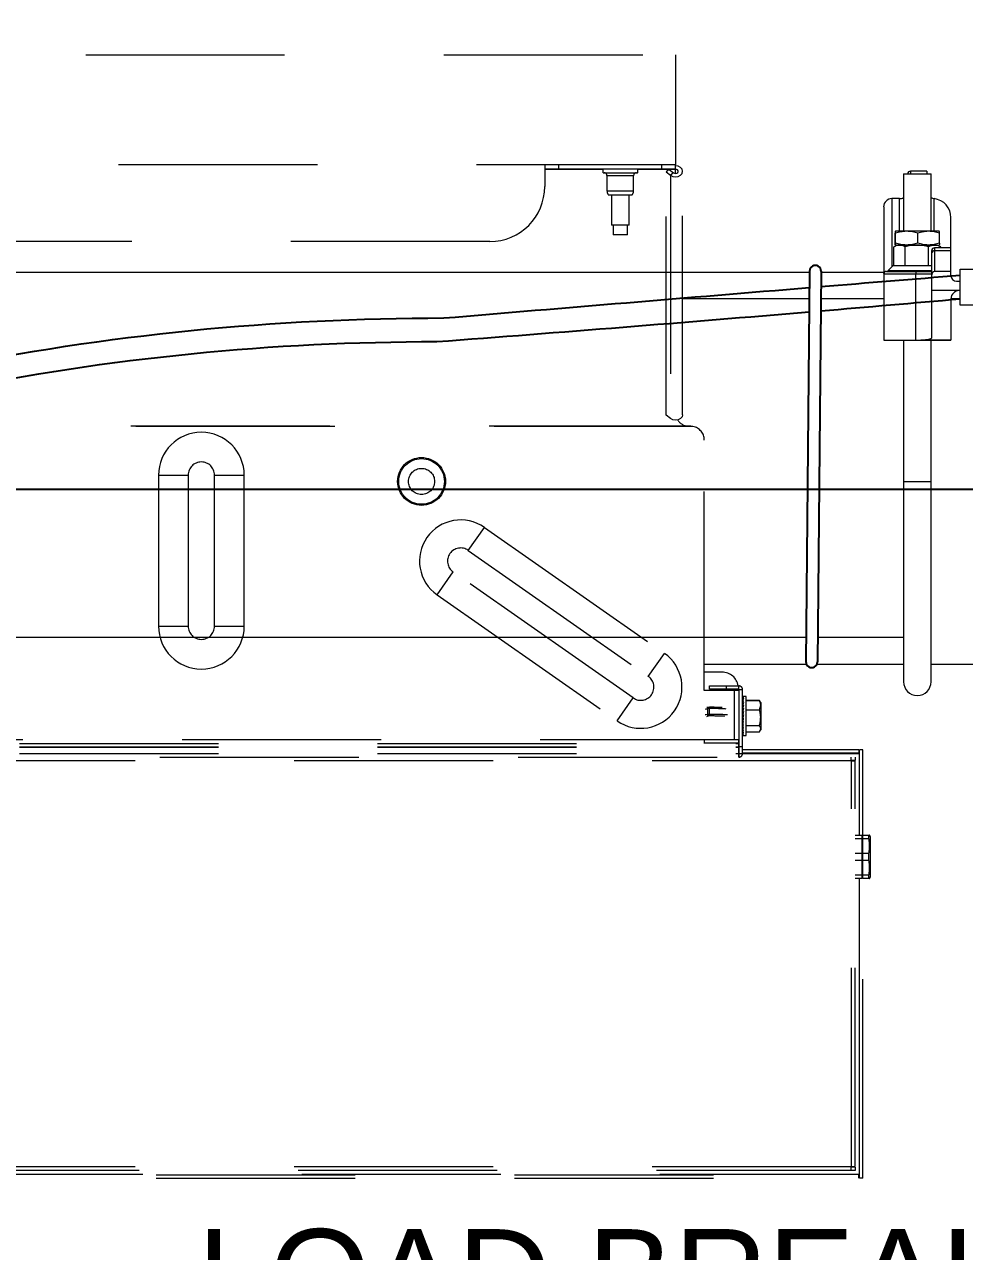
# Model space of a CAD drawing. Header units: feet. Extents: x -17 to 453, y -41 to 31.
# Drawn here: x 61.306 to 61.897, y 5.805 to 6.576 of the extents above; entities that cross this region are included whole.
import ezdxf
from ezdxf import colors
from ezdxf.entities.mleader import LeaderData, LeaderLine
from ezdxf.enums import TextEntityAlignment as Align
from ezdxf.math import Vec2, Vec3

# ---------------------------------------------------------------- set-up
doc = ezdxf.new("R2018")
doc.units = ezdxf.units.FT
doc.header["$MEASUREMENT"] = 0
doc.linetypes.add('DASHED2', pattern=[0.375, 0.25, -0.125])
for name, color, linetype in [('E-DETL', 1, 'Continuous'), ('G-ANNO-TEXT', 1, 'Continuous'), ('S-STEL-ANGL', 3, 'Continuous'), ('S-TRACKER TABLE', 252, 'Continuous'), ('STRINGS', 30, 'Continuous')]:
    doc.layers.add(name, color=color, linetype=linetype)
doc.styles.add('NEI-A', font='arial.ttf')
doc.styles.get("Standard").update_dxf_attribs({"font": 'arial.ttf'})

# ---------------------------------------------------------------- blocks, each defined once
blk = doc.blocks.new('DETAIL_TITLE')
at = {"style": 'NEI-A', "flags": 8}
blk.add_attdef('#', text='', height=0.2, dxfattribs=at).set_placement((0.5922, -0.5109), align=Align.MIDDLE_CENTER)
at = {"lineweight": 30, "style": '', "flags": 104}
blk.add_attdef('DETAIL_TITLE', text='', height=0.2, dxfattribs=at).set_placement((0.9099, -0.52514), align=Align.BOTTOM_LEFT)
at = {"style": 'NEI-A'}
for tag, p in [('SCALE:', (0.93865, -0.73792)), ('1"_=_', (1.5474, -0.73792))]:
    blk.add_attdef(tag, text='', height=0.1, dxfattribs=at).set_placement(p, align=Align.BOTTOM_LEFT)

msp = doc.modelspace()

# ---------------------------------------------------------------- linework, layer by layer
at = {"layer": 'E-DETL', "color": 10, "linetype": 'Continuous', "lineweight": 0}
msp.add_lwpolyline([(61.89406, 6.42274), (61.94368, 6.42274), (61.94368, 6.40007), (61.89406, 6.40007)], close=True, dxfattribs=at)
at = {"layer": 'S-STEL-ANGL', "flags": 128}
for points in [[(61.79946, 6.42159), (61.79718, 6.17577)], [(61.80674, 6.42153), (61.80447, 6.1757)]]:
    msp.add_lwpolyline(points, dxfattribs=at)
at = {"layer": 'S-STEL-ANGL'}
for centre, start, end in [((61.8031, 6.42145), 357.76861, 181.17011), ((61.80083, 6.17585), 177.76861, 1.17011)]:
    msp.add_arc(centre, 0.00364, start, end, dxfattribs=at)
at = {"layer": 'S-TRACKER TABLE', "linetype": 'DASHED2', "lineweight": 15, "ltscale": 0.5}
for p, q in [((61.11971, 6.5574), (61.71521, 6.5574)), ((61.71521, 6.5574), (61.71521, 6.48836)), ((61.71526, 6.48836), (61.1195, 6.48836)), ((61.63314, 6.48836), (61.63314, 6.47462)), ((61.64177, 6.48836), (61.64177, 6.4856)), ((61.70663, 6.4856), (61.70663, 6.48836)), ((61.71526, 6.4829), (61.71526, 6.48836)), ((61.71526, 6.4856), (61.63314, 6.4856)), ((61.63314, 6.48555), (61.66972, 6.48555)), ((61.66973, 6.48336), (61.69148, 6.48336)), ((61.67222, 6.48163), (61.67222, 6.47203)), ((61.67222, 6.48163), (61.68899, 6.48163)), ((61.68899, 6.47203), (61.68899, 6.48163)), ((61.69149, 6.48555), (61.71526, 6.48555)), ((61.71134, 6.48536), (61.70939, 6.48387)), ((61.70939, 6.48387), (61.71209, 6.4818)), ((61.70939, 6.33085), (61.70939, 6.48387)), ((61.71134, 6.48536), (61.71404, 6.48329)), ((61.71404, 6.48329), (61.71209, 6.4818)), ((61.71209, 6.4818), (61.71209, 6.32878)), ((61.71975, 6.33121), (61.71975, 6.48423)), ((61.67222, 6.47203), (61.68899, 6.47203)), ((61.67317, 6.46934), (61.68804, 6.46934)), ((61.67512, 6.46934), (61.67512, 6.45027)), ((61.68608, 6.45027), (61.68608, 6.46934)), ((61.68608, 6.45027), (61.67512, 6.45027)), ((61.67612, 6.45027), (61.67612, 6.44424)), ((61.68509, 6.44424), (61.68509, 6.45027)), ((61.68509, 6.44424), (61.67612, 6.44424)), ((61.59862, 6.4401), (61.23614, 6.4401)), ((61.71209, 6.32878), (61.70939, 6.33085)), ((61.72626, 6.32377), (61.1085, 6.32377)), ((61.72311, 6.32394), (61.11181, 6.32394)), ((61.72476, 6.3239), (61.72389, 6.3239)), ((61.73339, 6.15788), (61.73339, 6.31527)), ((61.39044, 6.2932), (61.40909, 6.2932)), ((61.39044, 6.2932), (61.39044, 6.19827)), ((61.40909, 6.2932), (61.40909, 6.19827)), ((61.42567, 6.2932), (61.44432, 6.2932)), ((61.42567, 6.19827), (61.42567, 6.2932)), ((61.44432, 6.19827), (61.44432, 6.2932)), ((61.58509, 6.24593), (61.59519, 6.26035)), ((61.59519, 6.26035), (61.7083, 6.18115)), ((61.58509, 6.24593), (61.6982, 6.16673)), ((61.56549, 6.21793), (61.57558, 6.23235)), ((61.6887, 6.15315), (61.57558, 6.23235)), ((61.56549, 6.21793), (61.6786, 6.13873)), ((61.39044, 6.19827), (61.40909, 6.19827)), ((61.42567, 6.19827), (61.44432, 6.19827)), ((61.6982, 6.16673), (61.7083, 6.18115)), ((61.74452, 6.16937), (61.73339, 6.16937)), ((61.75531, 6.15788), (61.73339, 6.15788)), ((61.7367, 6.15864), (61.7367, 6.16074)), ((61.7367, 6.16074), (61.75509, 6.16074)), ((61.75509, 6.15864), (61.7367, 6.15864)), ((61.74706, 6.16074), (61.74706, 6.15864)), ((61.75233, 6.12682), (61.75233, 6.15788)), ((61.75488, 6.15788), (61.75488, 6.15864)), ((61.75509, 6.15864), (61.75509, 6.16074)), ((61.75531, 6.15842), (61.75741, 6.15842)), ((61.75531, 6.11819), (61.75531, 6.15842)), ((61.75741, 6.11819), (61.75741, 6.15842)), ((61.6786, 6.13873), (61.6887, 6.15315)), ((61.75749, 6.15397), (61.75772, 6.15397)), ((61.75749, 6.15397), (61.75749, 6.15395)), ((61.75749, 6.15395), (61.75761, 6.15395)), ((61.75749, 6.15391), (61.75749, 6.15395)), ((61.75749, 6.15391), (61.75798, 6.15391)), ((61.75749, 6.15391), (61.75751, 6.15351)), ((61.75749, 6.15385), (61.75749, 6.15385)), ((61.7575, 6.15373), (61.75749, 6.15385)), ((61.75749, 6.15373), (61.7575, 6.15373)), ((61.7575, 6.15363), (61.75749, 6.15373)), ((61.75749, 6.15363), (61.7575, 6.15363)), ((61.7575, 6.1535), (61.75749, 6.15363)), ((61.75749, 6.15349), (61.75798, 6.15349)), ((61.75752, 6.15277), (61.75749, 6.15349)), ((61.75749, 6.15335), (61.7575, 6.15335)), ((61.7575, 6.15313), (61.75749, 6.15335)), ((61.75749, 6.15312), (61.75751, 6.15312)), ((61.7575, 6.15294), (61.75749, 6.15312)), ((61.75749, 6.15294), (61.75751, 6.15294)), ((61.7575, 6.15273), (61.75749, 6.15294)), ((61.75749, 6.15272), (61.75798, 6.15272)), ((61.75754, 6.15172), (61.75749, 6.15272)), ((61.75749, 6.1525), (61.7575, 6.1525)), ((61.75751, 6.15219), (61.75749, 6.1525)), ((61.75749, 6.15216), (61.75752, 6.15216)), ((61.7575, 6.15191), (61.75749, 6.15216)), ((61.75749, 6.15191), (61.75753, 6.15191)), ((61.7575, 6.15164), (61.75749, 6.15191)), ((61.75749, 6.15161), (61.75798, 6.15161)), ((61.75755, 6.15039), (61.75749, 6.15161)), ((61.75749, 6.15133), (61.75751, 6.15133)), ((61.75751, 6.15095), (61.75749, 6.15133)), ((61.75749, 6.15089), (61.75753, 6.15089)), ((61.75751, 6.15057), (61.75749, 6.15089)), ((61.75749, 6.15057), (61.75754, 6.15057)), ((61.75751, 6.15026), (61.75749, 6.15057)), ((61.75749, 6.1502), (61.75798, 6.1502)), ((61.75757, 6.14883), (61.75749, 6.1502)), ((61.75749, 6.14986), (61.75751, 6.14986)), ((61.75752, 6.14943), (61.75749, 6.14986)), ((61.75749, 6.14934), (61.75754, 6.14934)), ((61.75752, 6.14896), (61.75749, 6.14934)), ((61.75749, 6.14896), (61.75756, 6.14896)), ((61.75751, 6.14862), (61.75749, 6.14896)), ((61.75749, 6.14854), (61.75798, 6.14854)), ((61.7576, 6.14708), (61.75749, 6.14854)), ((61.75749, 6.14814), (61.75752, 6.14814)), ((61.75753, 6.14769), (61.75749, 6.14814)), ((61.75749, 6.14755), (61.75756, 6.14755)), ((61.75753, 6.14714), (61.75749, 6.14755)), ((61.75969, 6.15398), (61.75757, 6.15398)), ((61.75969, 6.12947), (61.75969, 6.15398)), ((61.75969, 6.15168), (61.76803, 6.15168)), ((61.75969, 6.15163), (61.76803, 6.15163)), ((61.76803, 6.15163), (61.76822, 6.15116)), ((61.76803, 6.14574), (61.7688, 6.14869)), ((61.7688, 6.15035), (61.76831, 6.15121)), ((61.7688, 6.15035), (61.7688, 6.13309)), ((61.73591, 6.14723), (61.73504, 6.14705)), ((61.73532, 6.14639), (61.73532, 6.14277)), ((61.73658, 6.14183), (61.73658, 6.14727)), ((61.75751, 6.14698), (61.75741, 6.14698)), ((61.75741, 6.14697), (61.75757, 6.14697)), ((61.75756, 6.14695), (61.75741, 6.14695)), ((61.75754, 6.14687), (61.75741, 6.14687)), ((61.75741, 6.14677), (61.75752, 6.14677)), ((61.7575, 6.1467), (61.75741, 6.1467)), ((61.75741, 6.14644), (61.75751, 6.14644)), ((61.75752, 6.14637), (61.75741, 6.14637)), ((61.75741, 6.14597), (61.75756, 6.14597)), ((61.75757, 6.1459), (61.75741, 6.1459)), ((61.75741, 6.14536), (61.75762, 6.14536)), ((61.75763, 6.14531), (61.75741, 6.14531)), ((61.75741, 6.14465), (61.75749, 6.14465)), ((61.7575, 6.1446), (61.75741, 6.1446)), ((61.75741, 6.14384), (61.75763, 6.14384)), ((61.75763, 6.14381), (61.75741, 6.14381)), ((61.75741, 6.14298), (61.75759, 6.14298)), ((61.75759, 6.14296), (61.75741, 6.14296)), ((61.75741, 6.14207), (61.75777, 6.14207)), ((61.75787, 6.14206), (61.75741, 6.14206)), ((61.75741, 6.14115), (61.75766, 6.14115)), ((61.75741, 6.14025), (61.75777, 6.14025)), ((61.75749, 6.14714), (61.75759, 6.14714)), ((61.75751, 6.14697), (61.75749, 6.14714)), ((61.75749, 6.14666), (61.75798, 6.14666)), ((61.75763, 6.14524), (61.75749, 6.14666)), ((61.75749, 6.14464), (61.75798, 6.14464)), ((61.7577, 6.14342), (61.75749, 6.14464)), ((61.75749, 6.14253), (61.75798, 6.14253)), ((61.75777, 6.14207), (61.75749, 6.14253)), ((61.75749, 6.1404), (61.75798, 6.1404)), ((61.75777, 6.14025), (61.75749, 6.1383)), ((61.75777, 6.14025), (61.7578, 6.1404)), ((61.75969, 6.14574), (61.76803, 6.14574)), ((61.75741, 6.1394), (61.75765, 6.1394)), ((61.75741, 6.13862), (61.75754, 6.13862)), ((61.75741, 6.13793), (61.75764, 6.13793)), ((61.75741, 6.13735), (61.75759, 6.13735)), ((61.75741, 6.13691), (61.75755, 6.13691)), ((61.75741, 6.13662), (61.75752, 6.13662)), ((61.75741, 6.13648), (61.75751, 6.13648)), ((61.75741, 6.13647), (61.75751, 6.13647)), ((61.75749, 6.1383), (61.75798, 6.1383)), ((61.75767, 6.1383), (61.75749, 6.13631)), ((61.75757, 6.13631), (61.75749, 6.1353)), ((61.75753, 6.13631), (61.75749, 6.13589)), ((61.75749, 6.13631), (61.75798, 6.13631)), ((61.75762, 6.13631), (61.75749, 6.13448)), ((61.75759, 6.13631), (61.75749, 6.13491)), ((61.75749, 6.1353), (61.75752, 6.1353)), ((61.75755, 6.13448), (61.75749, 6.13359)), ((61.75752, 6.13448), (61.75749, 6.13411)), ((61.75749, 6.13448), (61.75798, 6.13448)), ((61.75758, 6.13448), (61.75749, 6.13288)), ((61.75756, 6.13448), (61.75749, 6.13324)), ((61.75749, 6.13359), (61.75751, 6.13359)), ((61.75753, 6.13288), (61.75749, 6.13212)), ((61.75751, 6.13288), (61.75749, 6.13256)), ((61.75749, 6.13288), (61.75798, 6.13288)), ((61.75756, 6.13288), (61.75749, 6.13154)), ((61.75754, 6.13288), (61.75749, 6.13184)), ((61.75749, 6.13212), (61.75751, 6.13212)), ((61.75969, 6.13583), (61.76803, 6.13583)), ((61.76803, 6.13182), (61.7688, 6.13383)), ((61.76819, 6.13202), (61.76831, 6.13223)), ((61.76831, 6.13223), (61.7688, 6.13309)), ((61.07815, 6.1245), (61.75488, 6.1245)), ((61.75531, 6.12682), (61.07945, 6.12682)), ((61.73339, 6.12682), (61.73339, 6.1245)), ((61.75488, 6.12471), (61.73339, 6.12471)), ((61.75488, 6.12682), (61.75488, 6.11587)), ((61.75752, 6.13154), (61.75749, 6.13094)), ((61.7575, 6.13154), (61.75749, 6.13128)), ((61.75749, 6.13154), (61.75798, 6.13154)), ((61.75754, 6.13154), (61.75749, 6.13051)), ((61.75753, 6.13154), (61.75749, 6.13073)), ((61.75749, 6.13094), (61.7575, 6.13094)), ((61.75751, 6.13051), (61.75749, 6.1301)), ((61.7575, 6.13051), (61.75749, 6.13033)), ((61.75749, 6.13051), (61.75798, 6.13051)), ((61.75752, 6.13051), (61.75749, 6.12982)), ((61.75751, 6.13051), (61.75749, 6.12996)), ((61.75749, 6.1301), (61.7575, 6.1301)), ((61.7575, 6.12982), (61.75749, 6.1296)), ((61.7575, 6.12982), (61.75749, 6.12972)), ((61.75749, 6.12982), (61.75798, 6.12982)), ((61.7575, 6.12982), (61.75749, 6.12949)), ((61.7575, 6.12982), (61.75749, 6.12954)), ((61.75749, 6.1296), (61.75749, 6.1296)), ((61.75749, 6.12949), (61.75749, 6.12947)), ((61.75749, 6.12949), (61.75798, 6.12949)), ((61.75757, 6.12947), (61.75969, 6.12947)), ((61.75969, 6.13182), (61.76803, 6.13182)), ((61.75969, 6.13176), (61.76803, 6.13176)), ((61.07815, 6.12239), (61.75488, 6.12239)), ((61.07815, 6.12217), (61.75488, 6.12217)), ((61.07815, 6.11819), (61.75488, 6.11819)), ((61.75531, 6.12056), (61.75488, 6.12056)), ((61.75531, 6.11845), (61.75488, 6.11845)), ((61.75488, 6.11824), (61.75531, 6.11824)), ((61.75509, 6.11797), (61.75488, 6.11797)), ((61.75509, 6.11797), (61.75509, 6.11587)), ((61.75741, 6.12239), (61.75531, 6.12239)), ((61.75531, 6.11819), (61.75741, 6.11819)), ((61.83052, 6.12056), (61.75741, 6.12056)), ((61.83052, 6.11845), (61.75741, 6.11845)), ((61.75741, 6.11824), (61.83052, 6.11824)), ((61.83052, 6.12056), (61.83052, 6.11819)), ((61.83052, 6.11819), (61.83083, 6.11819)), ((61.83061, 6.11819), (61.83061, 6.06698)), ((61.83083, 6.06698), (61.83083, 6.12056)), ((61.83294, 6.12056), (61.83083, 6.12056)), ((61.83294, 6.06698), (61.83294, 6.12056)), ((60.94137, 6.11587), (61.82825, 6.11587)), ((61.8257, 6.11354), (60.94392, 6.11354)), ((61.8257, 6.11332), (61.8257, 6.11587)), ((61.82825, 6.11376), (61.8257, 6.11376)), ((61.82825, 6.11332), (61.8257, 6.11332)), ((61.82592, 5.85852), (61.82592, 6.11332)), ((61.82825, 6.11587), (61.82825, 6.11376)), ((61.82825, 5.85852), (61.82825, 6.11332)), ((61.82825, 6.06698), (61.83248, 6.06698)), ((61.83248, 6.06462), (61.82825, 6.06462)), ((61.83248, 6.03954), (61.83248, 6.06698)), ((61.83292, 6.06355), (61.83248, 6.06355)), ((61.83292, 6.06698), (61.83682, 6.06698)), ((61.83292, 6.03954), (61.83292, 6.06698)), ((61.83682, 6.06462), (61.83292, 6.06462)), ((61.83682, 6.06462), (61.83682, 6.06698)), ((61.83783, 6.06577), (61.83726, 6.06698)), ((61.83783, 6.04074), (61.83783, 6.06577)), ((61.82825, 6.05562), (61.83248, 6.05562)), ((61.83292, 6.05562), (61.83682, 6.05562)), ((61.83682, 6.05089), (61.83682, 6.05562)), ((61.83248, 6.05089), (61.82825, 6.05089)), ((61.83682, 6.05089), (61.83292, 6.05089)), ((61.82825, 6.0419), (61.83248, 6.0419)), ((61.83248, 6.03954), (61.82825, 6.03954)), ((61.83061, 6.03954), (61.83061, 5.85364)), ((61.83083, 5.85128), (61.83083, 6.03954)), ((61.83248, 6.04297), (61.83292, 6.04297)), ((61.83292, 6.0419), (61.83682, 6.0419)), ((61.83682, 6.03954), (61.83292, 6.03954)), ((61.83294, 5.85128), (61.83294, 6.03954)), ((61.83682, 6.03954), (61.83682, 6.0419)), ((61.83726, 6.03954), (61.83783, 6.04074)), ((61.82825, 5.85597), (60.94137, 5.85597)), ((61.8257, 5.85829), (60.94392, 5.85829)), ((61.8257, 5.85852), (61.82825, 5.85852)), ((61.8257, 5.85597), (61.8257, 5.85852)), ((61.82825, 5.85807), (61.8257, 5.85807)), ((61.82825, 5.85807), (61.82825, 5.85597)), ((61.83052, 5.8536), (60.93909, 5.8536)), ((60.93909, 5.85338), (61.83052, 5.85338)), ((60.93909, 5.85128), (61.83052, 5.85128)), ((61.83052, 5.85128), (61.83052, 5.85364)), ((61.83083, 5.85364), (61.83052, 5.85364)), ((61.83294, 5.85128), (61.83083, 5.85128))]:
    msp.add_line(p, q, dxfattribs=at)
at = {"layer": 'S-TRACKER TABLE', "linetype": 'Continuous', "lineweight": 15}
for p, q in [((61.85858, 6.48257), (61.85858, 6.4465)), ((61.85858, 6.48257), (61.87584, 6.48257)), ((61.87325, 6.4843), (61.86289, 6.4843)), ((61.86289, 6.4843), (61.86289, 6.48257)), ((61.87325, 6.4843), (61.87325, 6.48257)), ((61.87584, 6.4465), (61.87584, 6.48257)), ((61.85599, 6.46704), (61.85124, 6.46704)), ((61.85124, 6.46704), (61.85124, 6.42414)), ((61.85599, 6.4465), (61.85599, 6.46704)), ((61.87778, 6.4465), (61.87778, 6.46708)), ((61.84607, 6.46186), (61.84607, 6.37814)), ((61.88835, 6.41854), (61.88835, 6.45509)), ((61.85321, 6.4391), (61.85321, 6.44526)), ((61.8534, 6.4465), (61.8534, 6.44649)), ((61.88101, 6.4465), (61.85341, 6.4465)), ((61.8536, 6.4391), (61.8536, 6.44526)), ((61.86761, 6.4391), (61.86761, 6.44526)), ((61.88102, 6.44649), (61.88102, 6.4465)), ((61.88121, 6.4391), (61.88121, 6.44526)), ((61.85253, 6.42475), (61.85253, 6.43673)), ((61.8545, 6.43787), (61.85268, 6.43682)), ((61.8534, 6.43787), (61.8534, 6.43787)), ((61.85341, 6.43787), (61.88101, 6.43787)), ((61.85961, 6.42475), (61.85961, 6.43673)), ((61.87428, 6.42475), (61.87428, 6.43673)), ((61.87627, 6.3796), (61.87627, 6.43441)), ((61.88835, 6.43613), (61.878, 6.43613)), ((61.878, 6.43613), (61.878, 6.4213)), ((61.88835, 6.43424), (61.878, 6.43424)), ((61.88174, 6.43682), (61.87992, 6.43787)), ((61.88102, 6.43787), (61.88102, 6.43787)), ((61.88172, 6.43679), (61.88189, 6.43673)), ((61.88189, 6.43613), (61.88189, 6.43673)), ((61.22748, 6.42078), (61.79945, 6.42078)), ((61.80674, 6.42078), (61.84607, 6.42078)), ((61.87627, 6.41957), (61.84607, 6.41957)), ((61.84779, 6.4213), (61.87627, 6.4213)), ((61.85185, 6.42475), (61.84874, 6.42164)), ((61.84874, 6.42164), (61.84874, 6.42139)), ((61.87627, 6.42164), (61.84874, 6.42164)), ((61.84877, 6.4213), (61.84893, 6.4213)), ((61.84893, 6.4213), (61.84893, 6.42164)), ((61.84893, 6.4213), (61.84979, 6.4213)), ((61.84931, 6.4213), (61.84979, 6.4213)), ((61.84979, 6.4213), (61.84979, 6.42164)), ((61.84979, 6.4213), (61.85133, 6.42131)), ((61.85055, 6.4213), (61.85133, 6.4213)), ((61.85133, 6.4213), (61.85133, 6.42164)), ((61.85133, 6.4213), (61.85347, 6.42132)), ((61.87627, 6.42475), (61.85185, 6.42475)), ((61.85242, 6.4213), (61.85347, 6.42131)), ((61.85347, 6.4213), (61.85347, 6.42164)), ((61.85347, 6.4213), (61.85614, 6.42133)), ((61.85487, 6.4213), (61.85598, 6.42131)), ((61.85598, 6.42133), (61.85598, 6.4213)), ((61.85614, 6.4213), (61.85614, 6.42164)), ((61.85614, 6.4213), (61.85924, 6.42134)), ((61.85924, 6.4213), (61.85924, 6.42164)), ((61.85924, 6.4213), (61.86236, 6.42136)), ((61.86264, 6.4213), (61.86264, 6.42164)), ((61.86264, 6.4213), (61.86443, 6.42136)), ((61.86622, 6.4213), (61.86622, 6.42164)), ((61.86634, 6.37816), (61.86634, 6.41957)), ((61.86881, 6.42136), (61.86881, 6.42154)), ((61.86984, 6.4213), (61.86881, 6.42136)), ((61.86984, 6.4213), (61.86984, 6.42164)), ((61.87094, 6.42136), (61.87094, 6.4214)), ((61.87335, 6.4213), (61.87094, 6.42136)), ((61.87335, 6.4213), (61.87335, 6.42164)), ((61.87627, 6.4213), (61.87386, 6.42135)), ((61.88835, 6.4213), (61.878, 6.4213)), ((61.89181, 6.41508), (61.89406, 6.41508)), ((61.7993, 6.40403), (61.71975, 6.40403)), ((61.84607, 6.40403), (61.80658, 6.40403)), ((61.89406, 6.40921), (61.87627, 6.40921)), ((61.89406, 6.40403), (61.88835, 6.40403)), ((61.88835, 6.40403), (61.88835, 6.37814)), ((61.84607, 6.37814), (61.88835, 6.37814)), ((61.85858, 6.37814), (61.85858, 6.16325)), ((61.86218, 6.37814), (61.86634, 6.37816)), ((61.86634, 6.37816), (61.86947, 6.37823)), ((61.86947, 6.37823), (61.88835, 6.37823)), ((61.87584, 6.16325), (61.87584, 6.37814)), ((61.85858, 6.28925), (61.87584, 6.28925)), ((61.79733, 6.19121), (61.22748, 6.19121)), ((61.85858, 6.19121), (61.80461, 6.19121)), ((61.73339, 6.17447), (61.79746, 6.17447)), ((61.8042, 6.17447), (61.85858, 6.17447)), ((61.87584, 6.17447), (62.1642, 6.17447))]:
    msp.add_line(p, q, dxfattribs=at)
at = {"layer": 'S-TRACKER TABLE', "linetype": 'DASHED2', "lineweight": 15, "ltscale": 0.5, "flags": 128}
for points in [[(61.71209, 6.4818), (61.71355, 6.48105), (61.71526, 6.48079), (61.71698, 6.48105), (61.71844, 6.4818), (61.71941, 6.48291), (61.71975, 6.48423), (61.71941, 6.48554), (61.71844, 6.48666), (61.71698, 6.4874), (61.71526, 6.48766)], [(61.71404, 6.48329), (61.71467, 6.48298), (61.71541, 6.48291), (61.71613, 6.48308), (61.71668, 6.48347), (61.71696, 6.484), (61.71693, 6.48457), (61.71659, 6.48508), (61.71599, 6.48542), (61.71526, 6.48555)], [(61.71975, 6.33121), (61.71941, 6.3299), (61.71844, 6.32878), (61.71698, 6.32804), (61.71526, 6.32778), (61.71355, 6.32804), (61.71209, 6.32878)], [(61.73532, 6.14277), (61.73452, 6.14261), (61.73396, 6.14248)], [(61.73419, 6.14616), (61.73452, 6.14623), (61.73532, 6.14639)], [(61.73493, 6.14156), (61.73531, 6.14165), (61.73607, 6.1418)]]:
    msp.add_lwpolyline(points, dxfattribs=at)
at = {"layer": 'S-TRACKER TABLE', "linetype": 'DASHED2', "lineweight": 15, "ltscale": 0.5}
for radius in [0.01504, 0.01435, 0.0082]:
    msp.add_circle((61.55572, 6.28925), radius, dxfattribs=at)
for centre, radius, start, end in [((61.6737, 6.48448), 0.00413, 164.22069, 195.77931), ((61.67049, 6.48163), 0.00173, 0, 90), ((61.69072, 6.48163), 0.00173, 90, 180), ((61.68751, 6.48448), 0.00413, 344.22069, 15.77931), ((61.59862, 6.47462), 0.03452, 270, 0), ((61.72389, 6.33254), 0.00863, 212.25019, 264.78914), ((61.41738, 6.2932), 0.02694, 0, 180), ((61.72476, 6.31527), 0.00863, 0, 79.95638), ((61.41738, 6.2932), 0.00829, 0, 180), ((61.58034, 6.23914), 0.02589, 55, 235), ((61.58034, 6.23914), 0.00829, 55, 235), ((61.41738, 6.19827), 0.02694, 180, 0), ((61.41738, 6.19827), 0.00829, 180, 0), ((61.69345, 6.15994), 0.02589, 235, 55), ((61.69345, 6.15994), 0.00829, 235, 55), ((61.74452, 6.15902), 0.01036, 9.59407, 90), ((61.75509, 6.15842), 0.00232, 0, 90), ((61.75509, 6.15842), 0.000219, 360, 90), ((61.73624, 6.14271), 0.000928, 176.49584, 259.51359), ((61.73617, 6.14643), 0.000853, 121.89496, 182.8512), ((61.73646, 6.13855), 0.00792, 89.14791, 98.30126), ((61.73646, 6.13492), 0.00792, 89.14791, 98.30126), ((61.73602, 6.14661), 0.000624, 85.24895, 119.14318), ((61.73653, 6.13866), 0.00317, 89.14791, 98.30126), ((61.7367, 5.97814), 0.16913, 87.30875, 90.03983), ((61.73683, 5.97745), 0.16903, 86.51648, 90.08562), ((61.73687, 5.976), 0.16684, 86.1962, 90.09869), ((61.7368, 5.97829), 0.16354, 86.71069, 90.07812), ((61.75509, 6.11819), 0.000219, 270, 0), ((61.75509, 6.11819), 0.00232, 270, 0)]:
    msp.add_arc(centre, radius, start, end, dxfattribs=at)
at = {"layer": 'S-TRACKER TABLE', "linetype": 'Continuous', "lineweight": 15}
for centre, radius, start, end in [((61.86289, 6.48257), 0.00173, 90, 180), ((61.85124, 6.46186), 0.00518, 90, 180), ((61.85599, 6.47221), 0.00518, 270, 300), ((61.87843, 6.47221), 0.00518, 240, 262.81924), ((61.87627, 6.45509), 0.01208, 0, 82.81924), ((61.878, 6.43441), 0.00173, 90, 180), ((61.87783, 6.43268), 0.00157, 83.8526, 172.11774), ((61.84779, 6.41957), 0.00173, 90, 180), ((61.87689, 6.42), 0.01056, 172.95591, 182.3375), ((61.89181, 6.41854), 0.00345, 180, 270), ((61.89353, 6.40403), 0.00518, 90, 180), ((61.86721, 6.16325), 0.00863, 180, 0)]:
    msp.add_arc(centre, radius, start, end, dxfattribs=at)
for centre, major_axis, ratio, start_param, end_param in [((61.86721, 6.42147), (0.01847, 0.00008), 0.095252, 2.998424, 3.141184), ((61.86721, 6.42147), (0.01847, 0.00042), 0.092546, 2.800359, 2.996709), ((61.86721, 6.42147), (0.01847, 0.00075), 0.086235, 2.602625, 2.798975), ((61.86721, 6.42147), (0.01847, 0.00105), 0.076594, 2.405434, 2.601784), ((61.86721, 6.42147), (0.01847, 0.0013), 0.064031, 2.20891, 2.40526), ((61.86721, 6.42147), (0.01847, 0.00151), 0.049059, 2.013073, 2.209423), ((61.86721, 6.42147), (0.01847, 0.00166), 0.032266, 1.81784, 2.01419), ((61.86721, 6.42147), (0.01123, 0.00101), 0.032266, 1.986978, 2.01419), ((61.86721, 6.42147), (0.01847, 0.00174), 0.014288, 1.623039, 1.819388), ((61.86721, 6.42147), (0.01123, 0.00106), 0.014288, 1.657683, 1.819388), ((61.86721, 6.42147), (0.01847, 0.00176), 0.004212, 4.658399, 4.854748), ((61.86721, 6.42147), (0.01847, 0.00171), 0.022558, 4.85306, 5.049409), ((61.86721, 6.42147), (0.01847, 0.0016), 0.040079, 5.048031, 5.221762), ((61.878, 6.41908), (0, 0.00221), 0.780869, 0, 1.570796), ((61.86591, 6.3796), (0.01036, 0), 0.141454, 5.062422, 6.283185)]:
    msp.add_ellipse(centre, major_axis=major_axis, ratio=ratio, start_param=start_param, end_param=end_param, dxfattribs=at)
at = {"layer": 'S-TRACKER TABLE', "linetype": 'DASHED2', "lineweight": 15, "ltscale": 0.5}
for major_axis, ratio, start_param, end_param in [((-0.00044, 0.01225), 0.22811, 6.275058, 6.302781), ((-0.0002, 0.01225), 0.23031, 6.279483, 6.388041), ((0.00032, 0.01225), 0.229358, 0.114613, 0.289146), ((0.00083, 0.01225), 0.220714, 0.298055, 0.472587), ((0.00131, 0.01225), 0.204887, 0.479445, 0.653978), ((0.00173, 0.01225), 0.182734, 0.657957, 0.83249), ((0.00209, 0.01225), 0.155311, 0.83323, 1.007763), ((0.00239, 0.01225), 0.123735, 1.005344, 1.179877), ((0.00226, 0.01225), 0.138805, 1.073339, 1.100535), ((0.00261, 0.01225), 0.089083, 1.17473, 1.349263), ((0.00276, 0.01225), 0.052352, 1.34206, 1.516593), ((0.00282, 0.01225), 0.014453, 1.508151, 1.682684), ((0.00281, 0.01225), 0.023761, 4.434755, 4.609288), ((0.00273, 0.01225), 0.061455, 4.268442, 4.442975), ((0.00256, 0.01225), 0.097766, 4.100683, 4.275215), ((0.00265, 0.01225), 0.081178, 4.178613, 4.205444), ((0.00232, 0.01225), 0.131762, 3.930685, 4.105218), ((0.00201, 0.01225), 0.162427, 3.757828, 3.932361), ((0.00163, 0.01225), 0.188667, 3.581757, 3.75629), ((0.00119, 0.01225), 0.209369, 3.402491, 3.577024), ((0.00071, 0.01225), 0.223512, 3.220507, 3.39504), ((0.00044, 0.01225), 0.22811, 3.121997, 3.190219), ((0.0002, 0.01225), 0.23031, 3.079319, 3.21127)]:
    msp.add_ellipse((61.75798, 6.14172), major_axis=major_axis, ratio=ratio, start_param=start_param, end_param=end_param, dxfattribs=at)
for points, knots in [([(61.67222, 6.47203), (61.67226, 6.47147), (61.67235, 6.47049), (61.67292, 6.46969), (61.67317, 6.46934)], [0, 0, 0, 0, 0.563081, 1, 1, 1, 1]), ([(61.68804, 6.46934), (61.68834, 6.46979), (61.6889, 6.47061), (61.68896, 6.47159), (61.68899, 6.47203)], [0, 0, 0, 0, 0.553144, 1, 1, 1, 1]), ([(61.72389, 6.3239), (61.72375, 6.32391), (61.72349, 6.32391), (61.72323, 6.32393), (61.72311, 6.32394)], [0, 0, 0, 0, 0.558217, 1, 1, 1, 1]), ([(61.72626, 6.32377), (61.72612, 6.3238), (61.72562, 6.32388), (61.72512, 6.32389), (61.72476, 6.3239)], [0, 0, 0, 0, 0.289982, 1, 1, 1, 1]), ([(61.7688, 6.14869), (61.7688, 6.14876), (61.76879, 6.14975), (61.7684, 6.15072), (61.76803, 6.15163)], [0, 0, 0, 0, 0.070201, 1, 1, 1, 1]), ([(61.73658, 6.14723), (61.7365, 6.14723), (61.73633, 6.14722), (61.73609, 6.14721), (61.73588, 6.14719), (61.73577, 6.14717), (61.73572, 6.14716)], [0, 0, 0, 0, 0.24677, 0.495701, 0.746781, 1, 1, 1, 1]), ([(61.7688, 6.14079), (61.7688, 6.14119), (61.76876, 6.14287), (61.76835, 6.1445), (61.76803, 6.14574)], [0, 0, 0, 0, 0.24226, 1, 1, 1, 1]), ([(61.76803, 6.13583), (61.76814, 6.1362), (61.76859, 6.13781), (61.76871, 6.13949), (61.7688, 6.14079)], [0, 0, 0, 0, 0.224231, 1, 1, 1, 1]), ([(61.7688, 6.13383), (61.7688, 6.13387), (61.76879, 6.13455), (61.7684, 6.13522), (61.76803, 6.13583)], [0, 0, 0, 0, 0.070201, 1, 1, 1, 1]), ([(61.83682, 6.06698), (61.8371, 6.06698), (61.83739, 6.06698), (61.83725, 6.06698), (61.83724, 6.06698)], [0, 0, 0, 0, 0.953939, 1, 1, 1, 1]), ([(61.83682, 6.05562), (61.83704, 6.0571), (61.83748, 6.0601), (61.83704, 6.0631), (61.83682, 6.06462)], [0, 0, 0, 0, 0.493017, 1, 1, 1, 1]), ([(61.83682, 6.0419), (61.83704, 6.04338), (61.83748, 6.04638), (61.83704, 6.04937), (61.83682, 6.05089)], [0, 0, 0, 0, 0.493017, 1, 1, 1, 1]), ([(61.83725, 6.03954), (61.83726, 6.03954), (61.83739, 6.03954), (61.8371, 6.03954), (61.83682, 6.03954)], [0, 0, 0, 0, 0.020667, 1, 1, 1, 1])]:
    msp.add_open_spline(points, degree=3, knots=knots, dxfattribs=at)
at = {"layer": 'S-TRACKER TABLE', "linetype": 'Continuous', "lineweight": 15}
for points, knots in [([(61.85341, 6.4465), (61.85339, 6.44648), (61.85332, 6.44641), (61.85325, 6.44575), (61.85321, 6.44526)], [0, 0, 0, 0, 0.268634, 1, 1, 1, 1]), ([(61.8536, 6.44526), (61.85359, 6.44545), (61.85352, 6.44617), (61.85346, 6.44636), (61.85341, 6.4465)], [0, 0, 0, 0, 0.257551, 1, 1, 1, 1]), ([(61.86061, 6.4465), (61.86044, 6.44649), (61.85918, 6.44648), (61.85681, 6.44621), (61.85468, 6.44558), (61.8536, 6.44526)], [0, 0, 0, 0, 0.070086, 0.530782, 1, 1, 1, 1]), ([(61.86761, 6.44526), (61.86647, 6.44561), (61.86418, 6.4463), (61.8618, 6.44643), (61.86061, 6.4465)], [0, 0, 0, 0, 0.495458, 1, 1, 1, 1]), ([(61.87441, 6.4465), (61.87425, 6.44649), (61.87303, 6.44648), (61.87073, 6.44621), (61.86865, 6.44558), (61.86761, 6.44526)], [0, 0, 0, 0, 0.070086, 0.530782, 1, 1, 1, 1]), ([(61.88121, 6.44526), (61.88011, 6.44561), (61.87788, 6.4463), (61.87557, 6.44643), (61.87441, 6.4465)], [0, 0, 0, 0, 0.495458, 1, 1, 1, 1]), ([(61.88121, 6.44526), (61.8812, 6.44545), (61.88113, 6.44617), (61.88106, 6.44636), (61.88101, 6.4465)], [0, 0, 0, 0, 0.257551, 1, 1, 1, 1]), ([(61.85607, 6.43787), (61.85599, 6.43786), (61.85479, 6.43785), (61.85362, 6.43727), (61.85253, 6.43673)], [0, 0, 0, 0, 0.07022, 1, 1, 1, 1]), ([(61.85341, 6.43787), (61.85339, 6.43788), (61.85332, 6.43795), (61.85325, 6.43861), (61.85321, 6.4391)], [0, 0, 0, 0, 0.268634, 1, 1, 1, 1]), ([(61.8536, 6.4391), (61.85359, 6.43891), (61.85352, 6.43819), (61.85346, 6.438), (61.85341, 6.43787)], [0, 0, 0, 0, 0.257551, 1, 1, 1, 1]), ([(61.86061, 6.43787), (61.86044, 6.43787), (61.85918, 6.43788), (61.85681, 6.43815), (61.85468, 6.43878), (61.8536, 6.4391)], [0, 0, 0, 0, 0.070086, 0.530782, 1, 1, 1, 1]), ([(61.85961, 6.43673), (61.85903, 6.43705), (61.85787, 6.43769), (61.85667, 6.43781), (61.85607, 6.43787)], [0, 0, 0, 0, 0.495458, 1, 1, 1, 1]), ([(61.86694, 6.43787), (61.86677, 6.43786), (61.86429, 6.43785), (61.86186, 6.43727), (61.85961, 6.43673)], [0, 0, 0, 0, 0.07022, 1, 1, 1, 1]), ([(61.86761, 6.4391), (61.86647, 6.43875), (61.86418, 6.43806), (61.8618, 6.43793), (61.86061, 6.43787)], [0, 0, 0, 0, 0.495458, 1, 1, 1, 1]), ([(61.87428, 6.43673), (61.87309, 6.43705), (61.87069, 6.43769), (61.8682, 6.43781), (61.86694, 6.43787)], [0, 0, 0, 0, 0.495458, 1, 1, 1, 1]), ([(61.87441, 6.43787), (61.87425, 6.43787), (61.87303, 6.43788), (61.87073, 6.43815), (61.86865, 6.43878), (61.86761, 6.4391)], [0, 0, 0, 0, 0.070086, 0.530782, 1, 1, 1, 1]), ([(61.87808, 6.43787), (61.87709, 6.43773), (61.8758, 6.43755), (61.87456, 6.43688), (61.87428, 6.43673)], [0, 0, 0, 0, 0.774619, 1, 1, 1, 1]), ([(61.88121, 6.4391), (61.88011, 6.43875), (61.87788, 6.43806), (61.87557, 6.43793), (61.87441, 6.43787)], [0, 0, 0, 0, 0.495458, 1, 1, 1, 1]), ([(61.88189, 6.43673), (61.88094, 6.43719), (61.87968, 6.43779), (61.8784, 6.43785), (61.87808, 6.43787)], [0, 0, 0, 0, 0.756834, 1, 1, 1, 1]), ([(61.88121, 6.4391), (61.8812, 6.43891), (61.88113, 6.43819), (61.88106, 6.438), (61.88101, 6.43787)], [0, 0, 0, 0, 0.257551, 1, 1, 1, 1])]:
    msp.add_open_spline(points, degree=3, knots=knots, dxfattribs=at)
at = {"layer": 'STRINGS'}
for points in [[(61.80665, 6.41176, -0.000181), (61.89406, 6.41893)], [(60.98152, 6.34874, 0.129168), (61.25384, 6.36038, -0.050305), (61.56968, 6.392, -0.000477), (61.79937, 6.41116, -0.000477)], [(61.80651, 6.3965, 0.000764), (61.89406, 6.40403)], [(60.97661, 6.33485, 0.130023), (61.25815, 6.34641, -0.050398), (61.56537, 6.37715, 0.00204), (61.79922, 6.39589, 0.00204)]]:
    msp.add_lwpolyline(points, format="xyb", dxfattribs=at)

# ---------------------------------------------------------------- block references
at = {"layer": 'G-ANNO-TEXT'}
ref = msp.add_blockref('DETAIL_TITLE', (9.90128, 15.51621), dxfattribs=at)
lines = msp.add_mtext('{\\LSTEEL SUPPORT POST GROUNDING (BELOW GRADE)}', dxfattribs={"layer": '0', "insert": (10.81118, 15.29107), "char_height": 7.5055471, "attachment_point": 1})
ref.add_attrib('DETAIL_TITLE', '', (10.81118, 15.29107)).embed_mtext(lines)
ref = msp.add_blockref('DETAIL_TITLE', (0.15596, 15.44212), dxfattribs=at)
lines = msp.add_mtext('{\\LMECHANICAL COMPRESSION SPLIT BOLT "TEE" CONNECTION}', dxfattribs={"layer": '0', "insert": (1.06586, 15.21699), "char_height": 8.503693, "attachment_point": 1})
ref.add_attrib('DETAIL_TITLE', '', (1.06586, 15.21699)).embed_mtext(lines)

# ---------------------------------------------------------------- next in the draw order: leaders
ml = msp.add_multileader_mtext('Standard', dxfattribs=at)
ml.set_content('\\pxql,t3.00005;LOAD BREAK DISCONNECT BOX SUPPORT POST', color=256, style='NEI-A')
ml.set_leader_properties()
ml.build(insert=Vec2(0, 0))
ml.multileader.update_dxf_attribs({"dogleg_length": 0.89968, "arrow_head_size": 0.08769})
ctx = ml.context
ctx.base_point, ctx.char_height, ctx.arrow_head_size, ctx.landing_gap_size, ctx.plane_origin = Vec3(61.3699, 5.78951), 0.0584567, 0.08769, 0.04489, Vec3(83.85634, -11.77676)
notes = []
notes.append((ctx, [(0, (1, 1, 0), (61.3436, 5.78951), (1, 0), 0.0263, [(1, [(60.86529, 5.57549)], 0, [])])]))
ctx.mtext.insert, ctx.mtext.width, ctx.mtext.flow_direction = Vec3(61.41479, 5.81924), 1.3964881, 5
ctx.mtext.has_bg_fill, ctx.mtext.bg_color, ctx.mtext.bg_scale_factor, ctx.mtext.bg_transparency, ctx.mtext.use_window_bg_color = 1, -1073741824, 1.5, 0, 1
for ctx, leaders in notes:
    for number, flags, end, landing, length, lines in leaders:
        leader = LeaderData()
        leader.index, (leader.has_last_leader_line, leader.has_dogleg_vector, leader.attachment_direction) = number, flags
        leader.last_leader_point, leader.dogleg_vector, leader.dogleg_length = Vec3(end), Vec3(landing), length
        for number, points, colour, breaks in lines:
            line = LeaderLine()
            line.index, line.vertices, line.color, line.breaks = number, Vec3.list(points), colors.encode_raw_color(colour), breaks
            leader.lines.append(line)
        ctx.leaders.append(leader)

doc.saveas('drawing.dxf')
